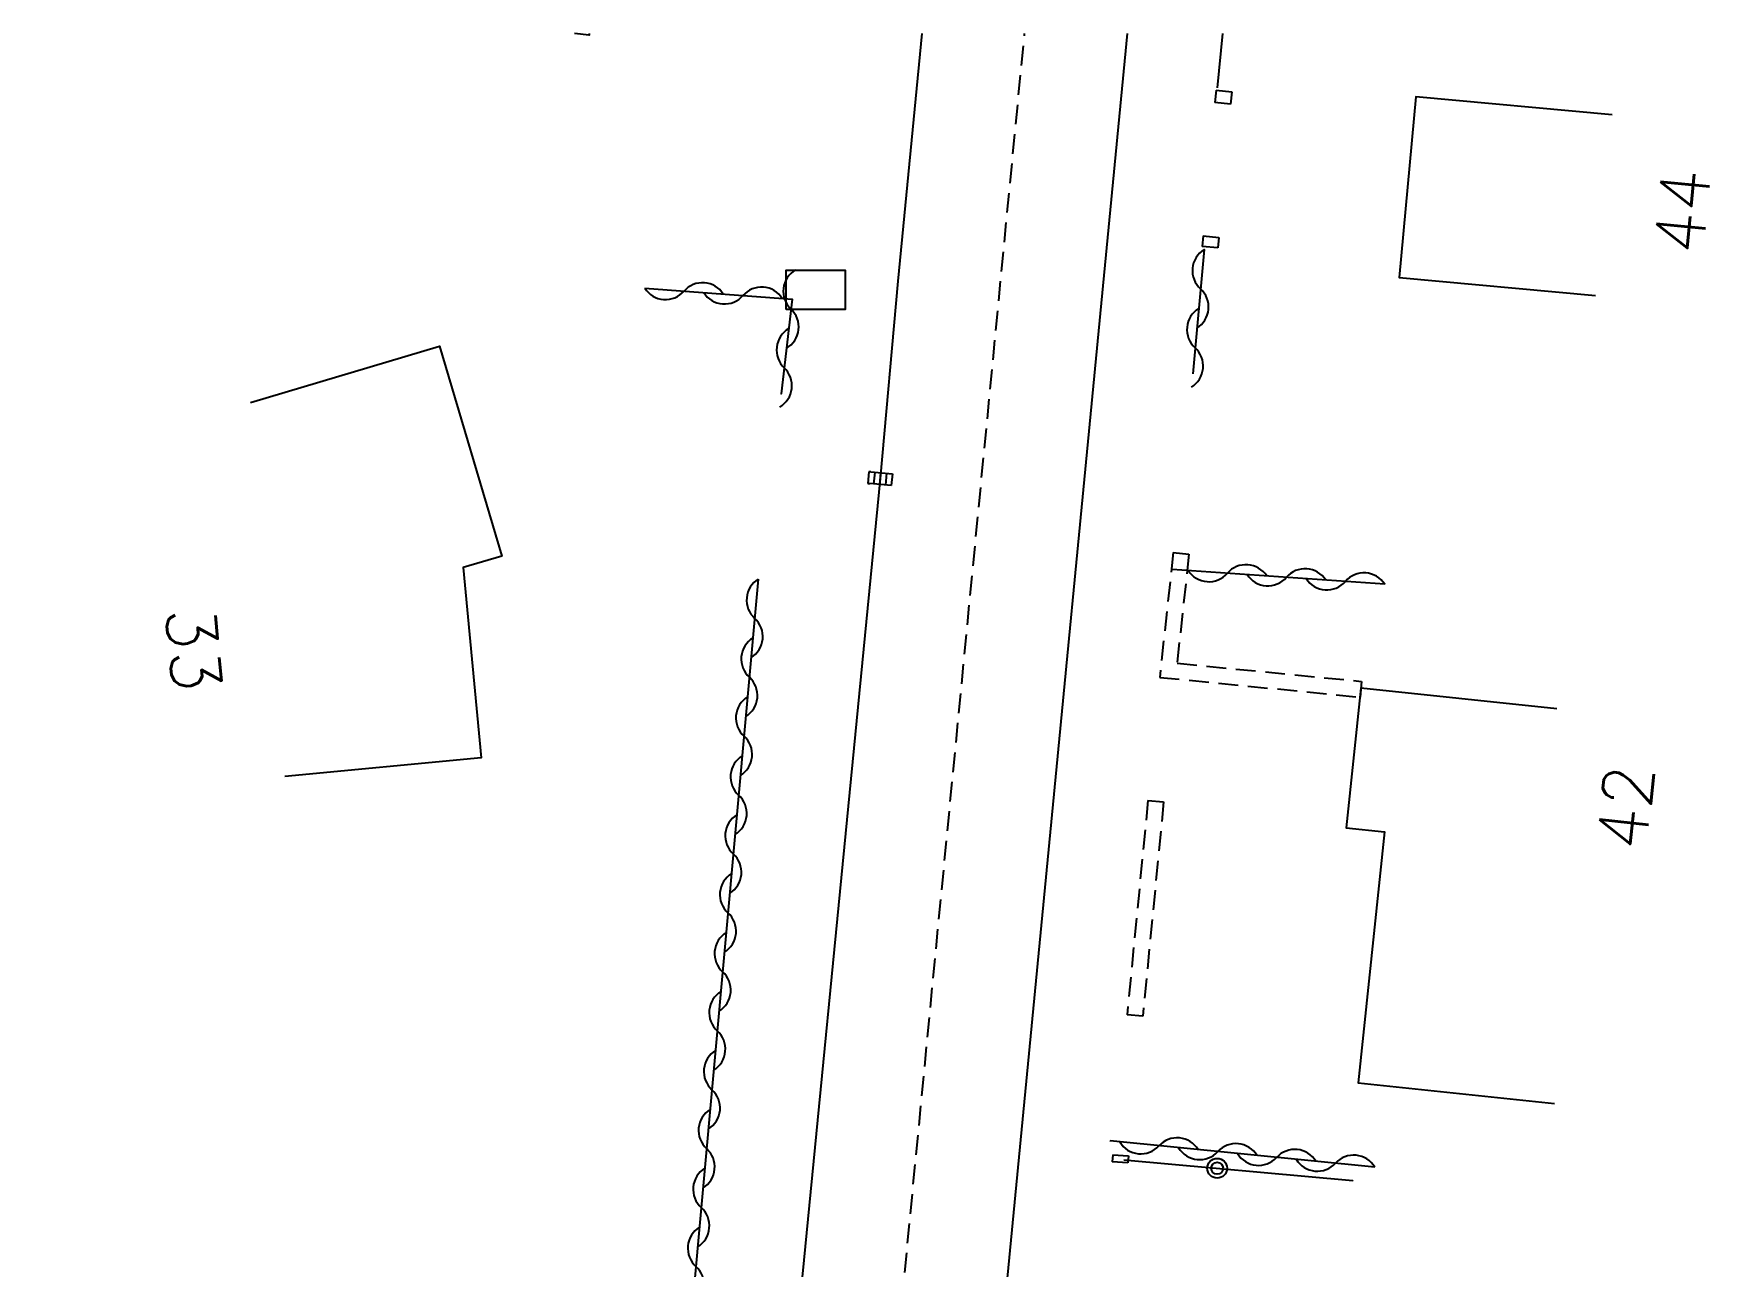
# Model space of a CAD drawing. Header units: millimetres. Extents: x 111000 to 112001, y 129999 to 131000.
# Drawn here: x 111781.62 to 111824.13, y 130968.74 to 131000 of the extents above; entities that cross this region are included whole.
import ezdxf
from ezdxf.enums import TextEntityAlignment as Align

# ---------------------------------------------------------------- set-up
doc = ezdxf.new("R2010")
doc.units = ezdxf.units.MM
doc.linetypes.add('DASHED', pattern=[0.75, 0.5, -0.25])
doc.layers.get('0').update_dxf_attribs({"linetype": 'CONTINUOUS'})
for name, color, linetype in [('W0001', 6, 'DASHED'), ('W0008', 7, 'CONTINUOUS'), ('W0100', 7, 'CONTINUOUS'), ('W0112', 1, 'DASHED'), ('W0310', 3, 'CONTINUOUS'), ('W0322', 7, 'CONTINUOUS'), ('W0400', 7, 'CONTINUOUS'), ('W0991', 7, 'CONTINUOUS'), ('W1471', 7, 'CONTINUOUS')]:
    doc.layers.add(name, color=color, linetype=linetype)
doc.styles.get("Standard").update_dxf_attribs({"font": 'romans.shx', "width": 0.85})

# ---------------------------------------------------------------- blocks, each defined once
blk = doc.blocks.new('T1471')
at = {"color": 0, "linetype": 'Continuous', "flags": 128}
blk.add_lwpolyline([(-0.75, -0.5), (-0.75, 0.5), (0.75, 0.5), (0.75, -0.5), (-0.75, -0.5)], dxfattribs=at)
blk = doc.blocks.new('T400')
for p, q in [((-0.15, 0.3), (0.15, 0.3)), ((-0.15, -0.25), (-0.15, 0.3)), ((-0.15, 0.15), (0.15, 0.15)), ((-0.15, 0), (0.15, 0)), ((0.15, 0.3), (0.15, -0.25)), ((-0.15, -0.15), (0.15, -0.15)), ((-0.15, -0.25), (-0.15, -0.3)), ((-0.15, -0.3), (0.15, -0.3)), ((0.15, -0.3), (0.15, -0.25))]:
    blk.add_line(p, q)
blk = doc.blocks.new('t322o')
at = {"color": 0, "linetype": 'Continuous'}
for radius in [0.25, 0.15]:
    blk.add_circle((0, 0), radius, dxfattribs=at)
blk = doc.blocks.new('t310o')
at = {"color": 0, "linetype": 'Continuous'}
for centre, start, end in [((-0.5, 0.375), 216.8699, 323.1304), ((0.5, -0.375), 36.8699, 143.1303)]:
    blk.add_arc(centre, 0.625, start, end, dxfattribs=at)

msp = doc.modelspace()

# ---------------------------------------------------------------- linework, layer by layer
at = {"layer": 'W0001'}
msp.add_lwpolyline([(111783.49, 130843.804), (111788.465, 130848.054), (111790.847, 130853.145), (111792.454, 130857.847), (111793.662, 130864.647), (111798.59, 130915.582), (111806.757, 131000)], dxfattribs=at)
at = {"layer": 'W0008'}
for points in [[(111804.151, 131000), (111803.543, 130993.722), (111803.091, 130988.714), (111797.735, 130933.851), (111795.338, 130908.874), (111795.152, 130907.321), (111790.979, 130864.076), (111790.572, 130861.805), (111789.735, 130859.542), (111788.241, 130857.075), (111786.529, 130855.174), (111784.532, 130853.606), (111782.336, 130852.41), (111780.567, 130851.743), (111778.546, 130851.3), (111775.791, 130851.178), (111773.213, 130851.546), (111771.034, 130852.218), (111769.602, 130852.844), (111747.192, 130864.644)], [(111809.362, 131000), (111802.934, 130933.374), (111800.364, 130907.054), (111800.218, 130905.756), (111794.977, 130850.907), (111794.883, 130849.806), (111794.874, 130847.011), (111795.807, 130843.053), (111797.66, 130839.525), (111800.483, 130836.56), (111803.12, 130834.788), (111805.279, 130833.76), (111795.917, 130849.812)]]:
    msp.add_lwpolyline(points, dxfattribs=at)
at = {"layer": 'W0100'}
msp.add_line((111795.709, 130999.962), (111795.341, 131000), dxfattribs=at)
for points in [[(111795.713, 131000), (111795.709, 130999.962), (111795.709, 130999.962), (111795.709, 130999.962), (111795.709, 130999.962), (111795.709, 130999.962), (111795.709, 130999.962), (111795.709, 130999.962), (111795.709, 130999.962), (111795.709, 130999.962), (111795.709, 130999.962), (111795.709, 130999.962), (111795.709, 130999.962), (111795.709, 130999.962), (111795.709, 130999.962), (111795.709, 130999.962), (111795.709, 130999.962), (111795.709, 130999.962), (111795.709, 130999.962), (111795.709, 130999.962), (111795.709, 130999.962), (111795.709, 130999.962), (111795.709, 130999.962), (111795.709, 130999.962), (111795.709, 130999.962), (111795.709, 130999.962), (111795.709, 130999.962), (111795.709, 130999.962), (111795.709, 130999.962), (111795.709, 130999.962), (111795.709, 130999.962), (111795.709, 130999.962), (111795.709, 130999.962), (111795.709, 130999.962), (111795.709, 130999.962), (111795.709, 130999.962), (111795.709, 130999.962), (111795.709, 130999.962), (111795.709, 130999.962), (111795.709, 130999.962), (111795.709, 130999.962), (111795.709, 130999.962), (111795.709, 130999.962), (111795.709, 130999.962), (111795.709, 130999.962), (111795.709, 130999.962), (111795.709, 130999.962), (111795.709, 130999.962), (111795.709, 130999.962), (111795.709, 130999.962), (111795.709, 130999.962), (111795.709, 130999.962), (111795.709, 130999.962), (111795.709, 130999.962), (111795.709, 130999.962), (111795.709, 130999.962), (111795.709, 130999.962), (111795.709, 130999.962), (111795.709, 130999.962), (111795.709, 130999.962), (111795.709, 130999.962), (111795.709, 130999.962), (111795.709, 130999.962), (111795.709, 130999.962), (111795.709, 130999.962), (111795.709, 130999.962), (111795.709, 130999.962), (111795.709, 130999.962), (111795.709, 130999.962), (111795.709, 130999.962), (111795.709, 130999.962), (111795.709, 130999.962), (111795.709, 130999.962), (111795.709, 130999.962), (111795.709, 130999.962), (111795.709, 130999.962), (111795.709, 130999.962), (111795.709, 130999.962), (111795.709, 130999.962), (111795.709, 130999.962), (111795.709, 130999.962), (111795.709, 130999.962), (111795.709, 130999.962), (111795.709, 130999.962), (111795.709, 130999.962), (111795.709, 130999.962), (111795.709, 130999.962), (111795.709, 130999.962), (111795.709, 130999.962), (111795.709, 130999.962), (111795.709, 130999.962), (111795.709, 130999.962), (111795.709, 130999.962), (111795.709, 130999.962), (111795.709, 130999.962), (111795.709, 130999.962), (111795.709, 130999.962), (111795.709, 130999.962), (111795.709, 130999.962), (111795.709, 130999.962), (111795.709, 130999.962)], [(111795.709, 130999.962), (111795.709, 130999.962), (111795.709, 130999.962), (111795.709, 130999.962), (111795.709, 130999.962), (111795.709, 130999.962), (111795.709, 130999.962), (111795.709, 130999.962), (111795.709, 130999.962), (111795.709, 130999.962), (111795.709, 130999.962), (111795.709, 130999.962), (111795.709, 130999.962), (111795.709, 130999.962), (111795.709, 130999.962), (111795.709, 130999.962), (111795.709, 130999.962), (111795.709, 130999.962), (111795.709, 130999.962), (111795.709, 130999.962)], [(111821.661, 130997.939), (111816.682, 130998.396), (111816.262, 130993.818), (111816.262, 130993.818), (111816.262, 130993.818), (111816.262, 130993.818), (111816.262, 130993.818), (111816.262, 130993.818), (111816.262, 130993.818), (111816.262, 130993.818), (111816.262, 130993.818), (111816.262, 130993.818), (111816.262, 130993.818), (111816.262, 130993.818), (111816.262, 130993.818), (111816.262, 130993.818), (111816.262, 130993.818), (111816.262, 130993.818), (111816.262, 130993.818), (111816.262, 130993.818), (111816.262, 130993.818), (111816.262, 130993.818), (111816.262, 130993.818), (111816.262, 130993.818), (111816.262, 130993.818), (111816.262, 130993.818), (111816.262, 130993.818), (111816.262, 130993.818), (111816.262, 130993.818), (111816.262, 130993.818), (111816.262, 130993.818), (111816.262, 130993.818), (111816.262, 130993.818), (111816.262, 130993.818), (111816.262, 130993.818), (111816.262, 130993.818), (111816.262, 130993.818), (111816.262, 130993.818), (111816.262, 130993.818), (111816.262, 130993.818), (111816.262, 130993.818), (111816.262, 130993.818), (111816.262, 130993.818), (111816.262, 130993.818), (111816.262, 130993.818), (111816.262, 130993.818), (111816.262, 130993.818), (111816.262, 130993.818), (111816.262, 130993.818), (111816.262, 130993.818), (111816.262, 130993.818), (111816.262, 130993.818), (111816.262, 130993.818), (111816.262, 130993.818), (111816.262, 130993.818), (111816.262, 130993.818), (111816.262, 130993.818), (111816.262, 130993.818), (111816.262, 130993.818), (111816.262, 130993.818), (111816.262, 130993.818), (111816.262, 130993.818), (111816.262, 130993.818), (111816.262, 130993.818), (111816.262, 130993.818), (111816.262, 130993.818), (111816.262, 130993.818), (111816.262, 130993.818), (111816.262, 130993.818), (111816.262, 130993.818), (111816.262, 130993.818), (111816.262, 130993.818), (111816.262, 130993.818), (111816.262, 130993.818), (111816.262, 130993.818), (111816.262, 130993.818), (111816.262, 130993.818), (111816.262, 130993.818), (111816.262, 130993.818), (111816.262, 130993.818), (111816.262, 130993.818), (111816.262, 130993.818), (111816.262, 130993.818), (111816.262, 130993.818), (111816.262, 130993.818), (111816.262, 130993.818), (111816.262, 130993.818), (111816.262, 130993.818), (111816.262, 130993.818), (111816.262, 130993.818), (111816.262, 130993.818), (111816.262, 130993.818), (111816.262, 130993.818), (111816.262, 130993.818), (111816.262, 130993.818), (111816.262, 130993.818), (111816.262, 130993.818), (111816.262, 130993.818), (111816.262, 130993.818), (111816.262, 130993.818), (111816.262, 130993.818), (111816.262, 130993.818), (111816.262, 130993.818), (111816.262, 130993.818), (111816.262, 130993.818), (111816.262, 130993.818), (111816.262, 130993.818), (111816.262, 130993.818), (111816.262, 130993.818), (111816.262, 130993.818), (111816.262, 130993.818), (111816.262, 130993.818), (111816.262, 130993.818), (111816.262, 130993.818), (111816.262, 130993.818), (111816.262, 130993.818), (111816.262, 130993.818), (111816.262, 130993.818), (111816.262, 130993.818), (111816.262, 130993.818), (111816.262, 130993.818), (111821.241, 130993.361)], [(111787.125, 130990.649), (111791.918, 130992.071), (111793.496, 130986.752), (111792.518, 130986.462), (111792.973, 130981.635), (111787.995, 130981.166)], [(111820.256, 130982.881), (111815.283, 130983.401), (111814.913, 130979.861), (111815.888, 130979.759), (111815.222, 130973.393), (111820.195, 130972.873)], [(111815.222, 130973.393), (111815.222, 130973.393), (111815.222, 130973.393), (111815.222, 130973.393), (111815.222, 130973.393), (111815.222, 130973.393), (111815.222, 130973.393), (111815.222, 130973.393), (111815.222, 130973.393), (111815.222, 130973.393), (111815.222, 130973.393), (111815.222, 130973.393), (111815.222, 130973.393), (111815.222, 130973.393), (111815.222, 130973.393), (111815.222, 130973.393), (111815.222, 130973.393), (111815.222, 130973.393), (111815.222, 130973.393), (111815.222, 130973.393), (111815.222, 130973.393), (111815.222, 130973.393), (111815.222, 130973.393), (111815.222, 130973.393), (111815.222, 130973.393), (111815.222, 130973.393), (111815.222, 130973.393), (111815.222, 130973.393), (111815.222, 130973.393), (111815.222, 130973.393), (111815.222, 130973.393), (111815.222, 130973.393), (111815.222, 130973.393), (111815.222, 130973.393), (111815.222, 130973.393), (111815.222, 130973.393), (111815.222, 130973.393), (111815.222, 130973.393), (111815.222, 130973.393), (111815.222, 130973.393), (111815.222, 130973.393), (111815.222, 130973.393), (111815.222, 130973.393), (111815.222, 130973.393), (111815.222, 130973.393), (111815.222, 130973.393), (111815.222, 130973.393), (111815.222, 130973.393), (111815.222, 130973.393), (111815.222, 130973.393), (111815.222, 130973.393), (111815.222, 130973.393), (111815.222, 130973.393), (111815.222, 130973.393), (111815.222, 130973.393), (111815.222, 130973.393), (111815.222, 130973.393), (111815.222, 130973.393), (111815.222, 130973.393), (111815.222, 130973.393), (111815.222, 130973.393)]]:
    msp.add_lwpolyline(points, dxfattribs=at)
at = {"layer": 'W0112'}
for points in [[(111811.618, 130998.563), (111811.585, 130998.251), (111811.585, 130998.251), (111811.585, 130998.251), (111811.585, 130998.251), (111811.585, 130998.251), (111811.585, 130998.251), (111811.585, 130998.251), (111811.585, 130998.251), (111811.585, 130998.251), (111811.585, 130998.251), (111811.585, 130998.251), (111811.585, 130998.251), (111811.585, 130998.251), (111811.585, 130998.251), (111811.585, 130998.251), (111811.585, 130998.251), (111811.585, 130998.251), (111811.585, 130998.251), (111811.585, 130998.251), (111811.585, 130998.251), (111811.585, 130998.251), (111811.585, 130998.251), (111811.585, 130998.251), (111811.585, 130998.251), (111811.585, 130998.251), (111811.585, 130998.251), (111811.585, 130998.251), (111811.585, 130998.251), (111811.585, 130998.251), (111811.585, 130998.251), (111811.585, 130998.251), (111811.585, 130998.251), (111811.585, 130998.251), (111811.585, 130998.251), (111811.585, 130998.251), (111811.585, 130998.251), (111811.585, 130998.251), (111811.585, 130998.251), (111811.585, 130998.251), (111811.585, 130998.251), (111811.585, 130998.251), (111811.585, 130998.251), (111811.585, 130998.251), (111811.585, 130998.251), (111811.585, 130998.251), (111811.585, 130998.251), (111811.585, 130998.251), (111811.585, 130998.251), (111811.585, 130998.251), (111811.585, 130998.251), (111811.585, 130998.251), (111811.585, 130998.251), (111811.585, 130998.251), (111811.585, 130998.251), (111811.585, 130998.251), (111811.585, 130998.251), (111811.585, 130998.251), (111811.585, 130998.251), (111811.585, 130998.251), (111811.585, 130998.251), (111811.585, 130998.251), (111811.585, 130998.251), (111811.585, 130998.251), (111811.585, 130998.251), (111811.585, 130998.251), (111811.585, 130998.251), (111811.585, 130998.251), (111811.585, 130998.251), (111811.585, 130998.251), (111811.585, 130998.251), (111811.585, 130998.251), (111811.585, 130998.251), (111811.585, 130998.251), (111811.585, 130998.251), (111811.585, 130998.251), (111811.585, 130998.251), (111811.585, 130998.251), (111811.585, 130998.251), (111811.585, 130998.251), (111811.585, 130998.251), (111811.585, 130998.251), (111811.585, 130998.251), (111811.585, 130998.251), (111811.585, 130998.251), (111811.585, 130998.251), (111811.585, 130998.251), (111811.585, 130998.251), (111811.585, 130998.251), (111811.585, 130998.251), (111811.585, 130998.251), (111811.585, 130998.251), (111811.585, 130998.251), (111811.585, 130998.251), (111811.585, 130998.251), (111811.585, 130998.251), (111811.585, 130998.251), (111811.585, 130998.251), (111811.585, 130998.251), (111811.585, 130998.251), (111811.585, 130998.251), (111811.585, 130998.251), (111811.585, 130998.251), (111811.585, 130998.251), (111811.585, 130998.251), (111811.585, 130998.251), (111811.585, 130998.251), (111811.585, 130998.251), (111811.585, 130998.251), (111811.585, 130998.251), (111811.585, 130998.251), (111811.585, 130998.251), (111811.585, 130998.251), (111811.585, 130998.251), (111811.585, 130998.251), (111811.585, 130998.251), (111811.585, 130998.251), (111811.585, 130998.251), (111811.585, 130998.251), (111811.585, 130998.251)], [(111811.618, 130998.563), (111812.016, 130998.521), (111811.983, 130998.209), (111811.585, 130998.251), (111811.585, 130998.251), (111811.585, 130998.251), (111811.585, 130998.251), (111811.585, 130998.251), (111811.585, 130998.251), (111811.585, 130998.251), (111811.585, 130998.251), (111811.585, 130998.251), (111811.585, 130998.251), (111811.585, 130998.251), (111811.585, 130998.251), (111811.585, 130998.251), (111811.585, 130998.251), (111811.585, 130998.251), (111811.585, 130998.251), (111811.585, 130998.251), (111811.585, 130998.251), (111811.585, 130998.251), (111811.585, 130998.251), (111811.585, 130998.251), (111811.585, 130998.251), (111811.585, 130998.251), (111811.585, 130998.251), (111811.585, 130998.251), (111811.585, 130998.251), (111811.585, 130998.251), (111811.585, 130998.251), (111811.585, 130998.251), (111811.585, 130998.251), (111811.585, 130998.251), (111811.585, 130998.251), (111811.585, 130998.251), (111811.585, 130998.251), (111811.585, 130998.251), (111811.585, 130998.251), (111811.585, 130998.251), (111811.585, 130998.251), (111811.585, 130998.251), (111811.585, 130998.251), (111811.585, 130998.251), (111811.585, 130998.251), (111811.585, 130998.251), (111811.585, 130998.251), (111811.585, 130998.251), (111811.585, 130998.251), (111811.585, 130998.251), (111811.585, 130998.251), (111811.585, 130998.251), (111811.585, 130998.251), (111811.585, 130998.251), (111811.585, 130998.251), (111811.585, 130998.251), (111811.585, 130998.251), (111811.585, 130998.251), (111811.585, 130998.251), (111811.585, 130998.251), (111811.585, 130998.251), (111811.585, 130998.251), (111811.585, 130998.251), (111811.585, 130998.251), (111811.585, 130998.251), (111811.585, 130998.251), (111811.585, 130998.251), (111811.585, 130998.251), (111811.585, 130998.251), (111811.585, 130998.251), (111811.585, 130998.251), (111811.585, 130998.251), (111811.585, 130998.251), (111811.585, 130998.251), (111811.585, 130998.251), (111811.585, 130998.251), (111811.585, 130998.251), (111811.585, 130998.251), (111811.585, 130998.251), (111811.585, 130998.251), (111811.585, 130998.251), (111811.585, 130998.251), (111811.585, 130998.251), (111811.585, 130998.251), (111811.585, 130998.251), (111811.585, 130998.251), (111811.585, 130998.251), (111811.585, 130998.251), (111811.585, 130998.251), (111811.585, 130998.251), (111811.585, 130998.251), (111811.585, 130998.251), (111811.585, 130998.251), (111811.585, 130998.251), (111811.585, 130998.251), (111811.585, 130998.251), (111811.585, 130998.251), (111811.585, 130998.251), (111811.585, 130998.251), (111811.585, 130998.251), (111811.585, 130998.251), (111811.585, 130998.251), (111811.585, 130998.251), (111811.585, 130998.251), (111811.585, 130998.251), (111811.585, 130998.251), (111811.585, 130998.251), (111811.585, 130998.251), (111811.585, 130998.251), (111811.585, 130998.251), (111811.585, 130998.251), (111811.585, 130998.251), (111811.585, 130998.251), (111811.585, 130998.251), (111811.585, 130998.251), (111811.585, 130998.251), (111811.585, 130998.251), (111811.585, 130998.251), (111811.585, 130998.251), (111811.585, 130998.251)], [(111811.285, 130994.867), (111811.26, 130994.603), (111811.26, 130994.603), (111811.26, 130994.603), (111811.26, 130994.603), (111811.26, 130994.603), (111811.26, 130994.603), (111811.26, 130994.603), (111811.26, 130994.603), (111811.26, 130994.603), (111811.26, 130994.603), (111811.26, 130994.603), (111811.26, 130994.603), (111811.26, 130994.603), (111811.26, 130994.603), (111811.26, 130994.603), (111811.26, 130994.603), (111811.26, 130994.603), (111811.26, 130994.603), (111811.26, 130994.603), (111811.26, 130994.603), (111811.26, 130994.603), (111811.26, 130994.603), (111811.26, 130994.603), (111811.26, 130994.603), (111811.26, 130994.603), (111811.26, 130994.603), (111811.26, 130994.603), (111811.26, 130994.603), (111811.26, 130994.603), (111811.26, 130994.603), (111811.26, 130994.603), (111811.26, 130994.603), (111811.26, 130994.603), (111811.26, 130994.603), (111811.26, 130994.603), (111811.26, 130994.603), (111811.26, 130994.603), (111811.26, 130994.603), (111811.26, 130994.603), (111811.26, 130994.603), (111811.26, 130994.603), (111811.26, 130994.603), (111811.26, 130994.603), (111811.26, 130994.603), (111811.26, 130994.603), (111811.26, 130994.603), (111811.26, 130994.603), (111811.26, 130994.603), (111811.26, 130994.603), (111811.26, 130994.603), (111811.26, 130994.603), (111811.26, 130994.603), (111811.26, 130994.603), (111811.26, 130994.603), (111811.26, 130994.603), (111811.26, 130994.603), (111811.26, 130994.603), (111811.26, 130994.603), (111811.26, 130994.603), (111811.26, 130994.603), (111811.26, 130994.603), (111811.26, 130994.603), (111811.26, 130994.603), (111811.26, 130994.603), (111811.26, 130994.603), (111811.26, 130994.603), (111811.26, 130994.603), (111811.26, 130994.603), (111811.26, 130994.603), (111811.26, 130994.603), (111811.26, 130994.603), (111811.26, 130994.603), (111811.26, 130994.603), (111811.26, 130994.603), (111811.26, 130994.603), (111811.26, 130994.603), (111811.26, 130994.603), (111811.26, 130994.603), (111811.26, 130994.603), (111811.26, 130994.603), (111811.26, 130994.603), (111811.26, 130994.603), (111811.26, 130994.603), (111811.26, 130994.603), (111811.26, 130994.603), (111811.26, 130994.603), (111811.26, 130994.603), (111811.26, 130994.603), (111811.26, 130994.603), (111811.26, 130994.603), (111811.26, 130994.603), (111811.26, 130994.603), (111811.26, 130994.603), (111811.26, 130994.603), (111811.26, 130994.603), (111811.26, 130994.603), (111811.26, 130994.603), (111811.26, 130994.603), (111811.26, 130994.603), (111811.26, 130994.603), (111811.26, 130994.603), (111811.26, 130994.603), (111811.26, 130994.603), (111811.26, 130994.603), (111811.26, 130994.603), (111811.26, 130994.603), (111811.26, 130994.603), (111811.26, 130994.603), (111811.26, 130994.603), (111811.26, 130994.603), (111811.26, 130994.603), (111811.26, 130994.603), (111811.26, 130994.603), (111811.26, 130994.603), (111811.26, 130994.603), (111811.26, 130994.603), (111811.26, 130994.603), (111811.26, 130994.603), (111811.26, 130994.603)], [(111811.285, 130994.867), (111811.684, 130994.83), (111811.659, 130994.566), (111811.26, 130994.603), (111811.26, 130994.603), (111811.26, 130994.603), (111811.26, 130994.603), (111811.26, 130994.603), (111811.26, 130994.603), (111811.26, 130994.603), (111811.26, 130994.603), (111811.26, 130994.603), (111811.26, 130994.603), (111811.26, 130994.603), (111811.26, 130994.603), (111811.26, 130994.603), (111811.26, 130994.603), (111811.26, 130994.603), (111811.26, 130994.603), (111811.26, 130994.603), (111811.26, 130994.603), (111811.26, 130994.603), (111811.26, 130994.603), (111811.26, 130994.603), (111811.26, 130994.603), (111811.26, 130994.603), (111811.26, 130994.603), (111811.26, 130994.603), (111811.26, 130994.603), (111811.26, 130994.603), (111811.26, 130994.603), (111811.26, 130994.603), (111811.26, 130994.603), (111811.26, 130994.603), (111811.26, 130994.603), (111811.26, 130994.603), (111811.26, 130994.603), (111811.26, 130994.603), (111811.26, 130994.603), (111811.26, 130994.603), (111811.26, 130994.603), (111811.26, 130994.603), (111811.26, 130994.603), (111811.26, 130994.603), (111811.26, 130994.603), (111811.26, 130994.603), (111811.26, 130994.603), (111811.26, 130994.603), (111811.26, 130994.603), (111811.26, 130994.603), (111811.26, 130994.603), (111811.26, 130994.603), (111811.26, 130994.603), (111811.26, 130994.603), (111811.26, 130994.603), (111811.26, 130994.603), (111811.26, 130994.603), (111811.26, 130994.603), (111811.26, 130994.603), (111811.26, 130994.603), (111811.26, 130994.603), (111811.26, 130994.603), (111811.26, 130994.603), (111811.26, 130994.603), (111811.26, 130994.603), (111811.26, 130994.603), (111811.26, 130994.603), (111811.26, 130994.603), (111811.26, 130994.603), (111811.26, 130994.603), (111811.26, 130994.603), (111811.26, 130994.603), (111811.26, 130994.603), (111811.26, 130994.603), (111811.26, 130994.603), (111811.26, 130994.603), (111811.26, 130994.603), (111811.26, 130994.603), (111811.26, 130994.603), (111811.26, 130994.603), (111811.26, 130994.603), (111811.26, 130994.603), (111811.26, 130994.603), (111811.26, 130994.603), (111811.26, 130994.603), (111811.26, 130994.603), (111811.26, 130994.603), (111811.26, 130994.603), (111811.26, 130994.603), (111811.26, 130994.603), (111811.26, 130994.603), (111811.26, 130994.603), (111811.26, 130994.603), (111811.26, 130994.603), (111811.26, 130994.603), (111811.26, 130994.603), (111811.26, 130994.603), (111811.26, 130994.603), (111811.26, 130994.603), (111811.26, 130994.603), (111811.26, 130994.603), (111811.26, 130994.603), (111811.26, 130994.603), (111811.26, 130994.603), (111811.26, 130994.603), (111811.26, 130994.603), (111811.26, 130994.603), (111811.26, 130994.603), (111811.26, 130994.603), (111811.26, 130994.603), (111811.26, 130994.603), (111811.26, 130994.603), (111811.26, 130994.603), (111811.26, 130994.603), (111811.26, 130994.603), (111811.26, 130994.603), (111811.26, 130994.603), (111811.26, 130994.603), (111811.26, 130994.603), (111811.26, 130994.603)], [(111810.527, 130986.84), (111810.184, 130983.676), (111815.267, 130983.175), (111815.267, 130983.175), (111815.267, 130983.175), (111815.267, 130983.175), (111815.267, 130983.175), (111815.267, 130983.175), (111815.267, 130983.175), (111815.267, 130983.175), (111815.267, 130983.175), (111815.267, 130983.175), (111815.267, 130983.175), (111815.267, 130983.175), (111815.267, 130983.175), (111815.267, 130983.175), (111815.267, 130983.175), (111815.267, 130983.175), (111815.267, 130983.175), (111815.267, 130983.175), (111815.267, 130983.175), (111815.267, 130983.175), (111815.267, 130983.175), (111815.267, 130983.175), (111815.267, 130983.175), (111815.267, 130983.175), (111815.267, 130983.175), (111815.267, 130983.175), (111815.267, 130983.175), (111815.267, 130983.175), (111815.267, 130983.175), (111815.267, 130983.175), (111815.267, 130983.175), (111815.267, 130983.175), (111815.267, 130983.175), (111815.267, 130983.175), (111815.267, 130983.175), (111815.267, 130983.175), (111815.267, 130983.175), (111815.267, 130983.175), (111815.267, 130983.175), (111815.267, 130983.175), (111815.267, 130983.175), (111815.267, 130983.175), (111815.267, 130983.175), (111815.267, 130983.175), (111815.267, 130983.175), (111815.267, 130983.175), (111815.267, 130983.175), (111815.267, 130983.175), (111815.267, 130983.175), (111815.267, 130983.175), (111815.267, 130983.175), (111815.267, 130983.175), (111815.267, 130983.175), (111815.267, 130983.175), (111815.267, 130983.175), (111815.267, 130983.175), (111815.267, 130983.175), (111815.267, 130983.175), (111815.267, 130983.175), (111815.267, 130983.175), (111815.267, 130983.175), (111815.267, 130983.175), (111815.267, 130983.175), (111815.267, 130983.175), (111815.267, 130983.175), (111815.267, 130983.175), (111815.267, 130983.175), (111815.267, 130983.175), (111815.267, 130983.175), (111815.267, 130983.175), (111815.267, 130983.175), (111815.267, 130983.175), (111815.267, 130983.175), (111815.267, 130983.175), (111815.267, 130983.175), (111815.267, 130983.175), (111815.267, 130983.175), (111815.267, 130983.175), (111815.267, 130983.175), (111815.267, 130983.175), (111815.267, 130983.175), (111815.267, 130983.175), (111815.267, 130983.175), (111815.267, 130983.175), (111815.267, 130983.175), (111815.267, 130983.175), (111815.267, 130983.175), (111815.267, 130983.175), (111815.267, 130983.175), (111815.267, 130983.175), (111815.267, 130983.175), (111815.267, 130983.175), (111815.267, 130983.175), (111815.267, 130983.175), (111815.267, 130983.175), (111815.267, 130983.175), (111815.267, 130983.175), (111815.267, 130983.175), (111815.267, 130983.175), (111815.267, 130983.175), (111815.267, 130983.175), (111815.267, 130983.175), (111815.267, 130983.175), (111815.267, 130983.175), (111815.267, 130983.175), (111815.267, 130983.175), (111815.267, 130983.175), (111815.267, 130983.175), (111815.267, 130983.175), (111815.267, 130983.175), (111815.267, 130983.175), (111815.267, 130983.175), (111815.267, 130983.175), (111815.267, 130983.175), (111815.267, 130983.175), (111815.267, 130983.175), (111815.267, 130983.175), (111815.267, 130983.175)], [(111810.527, 130986.84), (111810.925, 130986.797), (111810.625, 130984.035), (111815.306, 130983.574), (111815.267, 130983.175), (111815.267, 130983.175), (111815.267, 130983.175), (111815.267, 130983.175), (111815.267, 130983.175), (111815.267, 130983.175), (111815.267, 130983.175), (111815.267, 130983.175), (111815.267, 130983.175), (111815.267, 130983.175), (111815.267, 130983.175), (111815.267, 130983.175), (111815.267, 130983.175), (111815.267, 130983.175), (111815.267, 130983.175), (111815.267, 130983.175), (111815.267, 130983.175), (111815.267, 130983.175), (111815.267, 130983.175), (111815.267, 130983.175), (111815.267, 130983.175), (111815.267, 130983.175), (111815.267, 130983.175), (111815.267, 130983.175), (111815.267, 130983.175), (111815.267, 130983.175), (111815.267, 130983.175), (111815.267, 130983.175), (111815.267, 130983.175), (111815.267, 130983.175), (111815.267, 130983.175), (111815.267, 130983.175), (111815.267, 130983.175), (111815.267, 130983.175), (111815.267, 130983.175), (111815.267, 130983.175), (111815.267, 130983.175), (111815.267, 130983.175), (111815.267, 130983.175), (111815.267, 130983.175), (111815.267, 130983.175), (111815.267, 130983.175), (111815.267, 130983.175), (111815.267, 130983.175), (111815.267, 130983.175), (111815.267, 130983.175), (111815.267, 130983.175), (111815.267, 130983.175), (111815.267, 130983.175), (111815.267, 130983.175), (111815.267, 130983.175), (111815.267, 130983.175), (111815.267, 130983.175), (111815.267, 130983.175), (111815.267, 130983.175), (111815.267, 130983.175), (111815.267, 130983.175), (111815.267, 130983.175), (111815.267, 130983.175), (111815.267, 130983.175), (111815.267, 130983.175), (111815.267, 130983.175), (111815.267, 130983.175), (111815.267, 130983.175), (111815.267, 130983.175), (111815.267, 130983.175), (111815.267, 130983.175), (111815.267, 130983.175), (111815.267, 130983.175), (111815.267, 130983.175), (111815.267, 130983.175), (111815.267, 130983.175), (111815.267, 130983.175), (111815.267, 130983.175), (111815.267, 130983.175), (111815.267, 130983.175), (111815.267, 130983.175), (111815.267, 130983.175), (111815.267, 130983.175), (111815.267, 130983.175), (111815.267, 130983.175), (111815.267, 130983.175), (111815.267, 130983.175), (111815.267, 130983.175), (111815.267, 130983.175), (111815.267, 130983.175), (111815.267, 130983.175), (111815.267, 130983.175), (111815.267, 130983.175), (111815.267, 130983.175), (111815.267, 130983.175), (111815.267, 130983.175), (111815.267, 130983.175), (111815.267, 130983.175), (111815.267, 130983.175), (111815.267, 130983.175), (111815.267, 130983.175), (111815.267, 130983.175), (111815.267, 130983.175), (111815.267, 130983.175), (111815.267, 130983.175), (111815.267, 130983.175), (111815.267, 130983.175), (111815.267, 130983.175), (111815.267, 130983.175), (111815.267, 130983.175), (111815.267, 130983.175), (111815.267, 130983.175), (111815.267, 130983.175), (111815.267, 130983.175), (111815.267, 130983.175), (111815.267, 130983.175), (111815.267, 130983.175), (111815.267, 130983.175), (111815.267, 130983.175), (111815.267, 130983.175)], [(111809.886, 130980.557), (111809.357, 130975.123), (111809.357, 130975.123), (111809.357, 130975.123), (111809.357, 130975.123), (111809.357, 130975.123), (111809.357, 130975.123), (111809.357, 130975.123), (111809.357, 130975.123), (111809.357, 130975.123), (111809.357, 130975.123), (111809.357, 130975.123), (111809.357, 130975.123), (111809.357, 130975.123), (111809.357, 130975.123), (111809.357, 130975.123), (111809.357, 130975.123), (111809.357, 130975.123), (111809.357, 130975.123), (111809.357, 130975.123), (111809.357, 130975.123), (111809.357, 130975.123), (111809.357, 130975.123), (111809.357, 130975.123), (111809.357, 130975.123), (111809.357, 130975.123), (111809.357, 130975.123), (111809.357, 130975.123), (111809.357, 130975.123), (111809.357, 130975.123), (111809.357, 130975.123), (111809.357, 130975.123), (111809.357, 130975.123), (111809.357, 130975.123), (111809.357, 130975.123), (111809.357, 130975.123), (111809.357, 130975.123), (111809.357, 130975.123), (111809.357, 130975.123), (111809.357, 130975.123), (111809.357, 130975.123), (111809.357, 130975.123), (111809.357, 130975.123), (111809.357, 130975.123), (111809.357, 130975.123), (111809.357, 130975.123), (111809.357, 130975.123), (111809.357, 130975.123), (111809.357, 130975.123), (111809.357, 130975.123), (111809.357, 130975.123), (111809.357, 130975.123), (111809.357, 130975.123), (111809.357, 130975.123), (111809.357, 130975.123), (111809.357, 130975.123), (111809.357, 130975.123), (111809.357, 130975.123), (111809.357, 130975.123), (111809.357, 130975.123), (111809.357, 130975.123), (111809.357, 130975.123), (111809.357, 130975.123), (111809.357, 130975.123), (111809.357, 130975.123), (111809.357, 130975.123), (111809.357, 130975.123), (111809.357, 130975.123), (111809.357, 130975.123), (111809.357, 130975.123), (111809.357, 130975.123), (111809.357, 130975.123), (111809.357, 130975.123), (111809.357, 130975.123), (111809.357, 130975.123), (111809.357, 130975.123), (111809.357, 130975.123), (111809.357, 130975.123), (111809.357, 130975.123), (111809.357, 130975.123), (111809.357, 130975.123), (111809.357, 130975.123), (111809.357, 130975.123), (111809.357, 130975.123), (111809.357, 130975.123), (111809.357, 130975.123), (111809.357, 130975.123), (111809.357, 130975.123), (111809.357, 130975.123), (111809.357, 130975.123), (111809.357, 130975.123), (111809.357, 130975.123), (111809.357, 130975.123), (111809.357, 130975.123), (111809.357, 130975.123), (111809.357, 130975.123), (111809.357, 130975.123), (111809.357, 130975.123), (111809.357, 130975.123), (111809.357, 130975.123), (111809.357, 130975.123), (111809.357, 130975.123), (111809.357, 130975.123), (111809.357, 130975.123), (111809.357, 130975.123), (111809.357, 130975.123), (111809.357, 130975.123), (111809.357, 130975.123), (111809.357, 130975.123), (111809.357, 130975.123), (111809.357, 130975.123), (111809.357, 130975.123), (111809.357, 130975.123), (111809.357, 130975.123), (111809.357, 130975.123), (111809.357, 130975.123), (111809.357, 130975.123), (111809.357, 130975.123), (111809.357, 130975.123), (111809.357, 130975.123)], [(111809.886, 130980.557), (111810.284, 130980.519), (111809.755, 130975.084), (111809.357, 130975.123), (111809.357, 130975.123), (111809.357, 130975.123), (111809.357, 130975.123), (111809.357, 130975.123), (111809.357, 130975.123), (111809.357, 130975.123), (111809.357, 130975.123), (111809.357, 130975.123), (111809.357, 130975.123), (111809.357, 130975.123), (111809.357, 130975.123), (111809.357, 130975.123), (111809.357, 130975.123), (111809.357, 130975.123), (111809.357, 130975.123), (111809.357, 130975.123), (111809.357, 130975.123), (111809.357, 130975.123), (111809.357, 130975.123), (111809.357, 130975.123), (111809.357, 130975.123), (111809.357, 130975.123), (111809.357, 130975.123), (111809.357, 130975.123), (111809.357, 130975.123), (111809.357, 130975.123), (111809.357, 130975.123), (111809.357, 130975.123), (111809.357, 130975.123), (111809.357, 130975.123), (111809.357, 130975.123), (111809.357, 130975.123), (111809.357, 130975.123), (111809.357, 130975.123), (111809.357, 130975.123), (111809.357, 130975.123), (111809.357, 130975.123), (111809.357, 130975.123), (111809.357, 130975.123), (111809.357, 130975.123), (111809.357, 130975.123), (111809.357, 130975.123), (111809.357, 130975.123), (111809.357, 130975.123), (111809.357, 130975.123), (111809.357, 130975.123), (111809.357, 130975.123), (111809.357, 130975.123), (111809.357, 130975.123), (111809.357, 130975.123), (111809.357, 130975.123), (111809.357, 130975.123), (111809.357, 130975.123), (111809.357, 130975.123), (111809.357, 130975.123), (111809.357, 130975.123), (111809.357, 130975.123), (111809.357, 130975.123), (111809.357, 130975.123), (111809.357, 130975.123), (111809.357, 130975.123), (111809.357, 130975.123), (111809.357, 130975.123), (111809.357, 130975.123), (111809.357, 130975.123), (111809.357, 130975.123), (111809.357, 130975.123), (111809.357, 130975.123), (111809.357, 130975.123), (111809.357, 130975.123), (111809.357, 130975.123), (111809.357, 130975.123), (111809.357, 130975.123), (111809.357, 130975.123), (111809.357, 130975.123), (111809.357, 130975.123), (111809.357, 130975.123), (111809.357, 130975.123), (111809.357, 130975.123), (111809.357, 130975.123), (111809.357, 130975.123), (111809.357, 130975.123), (111809.357, 130975.123), (111809.357, 130975.123), (111809.357, 130975.123), (111809.357, 130975.123), (111809.357, 130975.123), (111809.357, 130975.123), (111809.357, 130975.123), (111809.357, 130975.123), (111809.357, 130975.123), (111809.357, 130975.123), (111809.357, 130975.123), (111809.357, 130975.123), (111809.357, 130975.123), (111809.357, 130975.123), (111809.357, 130975.123), (111809.357, 130975.123), (111809.357, 130975.123), (111809.357, 130975.123), (111809.357, 130975.123), (111809.357, 130975.123), (111809.357, 130975.123), (111809.357, 130975.123), (111809.357, 130975.123), (111809.357, 130975.123), (111809.357, 130975.123), (111809.357, 130975.123), (111809.357, 130975.123), (111809.357, 130975.123), (111809.357, 130975.123), (111809.357, 130975.123), (111809.357, 130975.123), (111809.357, 130975.123), (111809.357, 130975.123), (111809.357, 130975.123)], [(111808.994, 130971.572), (111808.981, 130971.395), (111808.981, 130971.395), (111808.981, 130971.395), (111808.981, 130971.395), (111808.981, 130971.395), (111808.981, 130971.395), (111808.981, 130971.395), (111808.981, 130971.395), (111808.981, 130971.395), (111808.981, 130971.395), (111808.981, 130971.395), (111808.981, 130971.395), (111808.981, 130971.395), (111808.981, 130971.395), (111808.981, 130971.395), (111808.981, 130971.395), (111808.981, 130971.395), (111808.981, 130971.395), (111808.981, 130971.395), (111808.981, 130971.395), (111808.981, 130971.395), (111808.981, 130971.395), (111808.981, 130971.395), (111808.981, 130971.395), (111808.981, 130971.395), (111808.981, 130971.395), (111808.981, 130971.395), (111808.981, 130971.395), (111808.981, 130971.395), (111808.981, 130971.395), (111808.981, 130971.395), (111808.981, 130971.395), (111808.981, 130971.395), (111808.981, 130971.395), (111808.981, 130971.395), (111808.981, 130971.395), (111808.981, 130971.395), (111808.981, 130971.395), (111808.981, 130971.395), (111808.981, 130971.395), (111808.981, 130971.395), (111808.981, 130971.395), (111808.981, 130971.395), (111808.981, 130971.395), (111808.981, 130971.395), (111808.981, 130971.395), (111808.981, 130971.395), (111808.981, 130971.395), (111808.981, 130971.395), (111808.981, 130971.395), (111808.981, 130971.395), (111808.981, 130971.395), (111808.981, 130971.395), (111808.981, 130971.395), (111808.981, 130971.395), (111808.981, 130971.395), (111808.981, 130971.395), (111808.981, 130971.395), (111808.981, 130971.395), (111808.981, 130971.395), (111808.981, 130971.395), (111808.981, 130971.395), (111808.981, 130971.395), (111808.981, 130971.395), (111808.981, 130971.395), (111808.981, 130971.395), (111808.981, 130971.395), (111808.981, 130971.395), (111808.981, 130971.395), (111808.981, 130971.395), (111808.981, 130971.395), (111808.981, 130971.395), (111808.981, 130971.395), (111808.981, 130971.395), (111808.981, 130971.395), (111808.981, 130971.395), (111808.981, 130971.395), (111808.981, 130971.395), (111808.981, 130971.395), (111808.981, 130971.395), (111808.981, 130971.395), (111808.981, 130971.395), (111808.981, 130971.395), (111808.981, 130971.395), (111808.981, 130971.395), (111808.981, 130971.395), (111808.981, 130971.395), (111808.981, 130971.395), (111808.981, 130971.395), (111808.981, 130971.395), (111808.981, 130971.395), (111808.981, 130971.395), (111808.981, 130971.395), (111808.981, 130971.395), (111808.981, 130971.395), (111808.981, 130971.395), (111808.981, 130971.395), (111808.981, 130971.395), (111808.981, 130971.395), (111808.981, 130971.395), (111808.981, 130971.395), (111808.981, 130971.395), (111808.981, 130971.395), (111808.981, 130971.395), (111808.981, 130971.395), (111808.981, 130971.395), (111808.981, 130971.395), (111808.981, 130971.395), (111808.981, 130971.395), (111808.981, 130971.395), (111808.981, 130971.395), (111808.981, 130971.395), (111808.981, 130971.395), (111808.981, 130971.395), (111808.981, 130971.395), (111808.981, 130971.395), (111808.981, 130971.395), (111808.981, 130971.395), (111808.981, 130971.395)], [(111808.994, 130971.572), (111809.393, 130971.541), (111809.38, 130971.364), (111808.981, 130971.395), (111808.981, 130971.395), (111808.981, 130971.395), (111808.981, 130971.395), (111808.981, 130971.395), (111808.981, 130971.395), (111808.981, 130971.395), (111808.981, 130971.395), (111808.981, 130971.395), (111808.981, 130971.395), (111808.981, 130971.395), (111808.981, 130971.395), (111808.981, 130971.395), (111808.981, 130971.395), (111808.981, 130971.395), (111808.981, 130971.395), (111808.981, 130971.395), (111808.981, 130971.395), (111808.981, 130971.395), (111808.981, 130971.395), (111808.981, 130971.395), (111808.981, 130971.395), (111808.981, 130971.395), (111808.981, 130971.395), (111808.981, 130971.395), (111808.981, 130971.395), (111808.981, 130971.395), (111808.981, 130971.395), (111808.981, 130971.395), (111808.981, 130971.395), (111808.981, 130971.395), (111808.981, 130971.395), (111808.981, 130971.395), (111808.981, 130971.395), (111808.981, 130971.395), (111808.981, 130971.395), (111808.981, 130971.395), (111808.981, 130971.395), (111808.981, 130971.395), (111808.981, 130971.395), (111808.981, 130971.395), (111808.981, 130971.395), (111808.981, 130971.395), (111808.981, 130971.395), (111808.981, 130971.395), (111808.981, 130971.395), (111808.981, 130971.395), (111808.981, 130971.395), (111808.981, 130971.395), (111808.981, 130971.395), (111808.981, 130971.395), (111808.981, 130971.395), (111808.981, 130971.395), (111808.981, 130971.395), (111808.981, 130971.395), (111808.981, 130971.395), (111808.981, 130971.395), (111808.981, 130971.395), (111808.981, 130971.395), (111808.981, 130971.395), (111808.981, 130971.395), (111808.981, 130971.395), (111808.981, 130971.395), (111808.981, 130971.395), (111808.981, 130971.395), (111808.981, 130971.395), (111808.981, 130971.395), (111808.981, 130971.395), (111808.981, 130971.395), (111808.981, 130971.395), (111808.981, 130971.395), (111808.981, 130971.395), (111808.981, 130971.395), (111808.981, 130971.395), (111808.981, 130971.395), (111808.981, 130971.395), (111808.981, 130971.395), (111808.981, 130971.395), (111808.981, 130971.395), (111808.981, 130971.395), (111808.981, 130971.395), (111808.981, 130971.395), (111808.981, 130971.395), (111808.981, 130971.395), (111808.981, 130971.395), (111808.981, 130971.395), (111808.981, 130971.395), (111808.981, 130971.395), (111808.981, 130971.395), (111808.981, 130971.395), (111808.981, 130971.395), (111808.981, 130971.395), (111808.981, 130971.395), (111808.981, 130971.395), (111808.981, 130971.395), (111808.981, 130971.395), (111808.981, 130971.395), (111808.981, 130971.395), (111808.981, 130971.395), (111808.981, 130971.395), (111808.981, 130971.395), (111808.981, 130971.395), (111808.981, 130971.395), (111808.981, 130971.395), (111808.981, 130971.395), (111808.981, 130971.395), (111808.981, 130971.395), (111808.981, 130971.395), (111808.981, 130971.395), (111808.981, 130971.395), (111808.981, 130971.395), (111808.981, 130971.395), (111808.981, 130971.395), (111808.981, 130971.395), (111808.981, 130971.395), (111808.981, 130971.395), (111808.981, 130971.395)]]:
    msp.add_lwpolyline(points, dxfattribs=at)
at = {"layer": 'W0310'}
msp.add_line((111811.774, 131000), (111811.645, 130998.627), dxfattribs=at)
for points in [[(111811.31, 130994.522), (111811.31, 130994.522), (111811.31, 130994.522), (111811.31, 130994.522), (111811.31, 130994.522), (111811.31, 130994.522), (111811.31, 130994.522), (111811.31, 130994.522), (111811.31, 130994.522), (111811.31, 130994.522), (111811.31, 130994.522), (111811.31, 130994.522), (111811.31, 130994.522), (111811.31, 130994.522), (111811.31, 130994.522), (111811.31, 130994.522), (111811.31, 130994.522), (111811.31, 130994.522), (111811.31, 130994.522), (111811.021, 130991.376)], [(111811.31, 130994.522), (111811.31, 130994.522), (111811.31, 130994.522), (111811.31, 130994.522), (111811.31, 130994.522), (111811.31, 130994.522), (111811.31, 130994.522), (111811.31, 130994.522), (111811.31, 130994.522), (111811.31, 130994.522), (111811.31, 130994.522), (111811.31, 130994.522), (111811.31, 130994.522), (111811.31, 130994.522), (111811.31, 130994.522), (111811.31, 130994.522), (111811.31, 130994.522), (111811.31, 130994.522), (111811.31, 130994.522), (111811.31, 130994.522), (111811.31, 130994.522), (111811.31, 130994.522), (111811.31, 130994.522), (111811.31, 130994.522), (111811.31, 130994.522), (111811.31, 130994.522), (111811.31, 130994.522), (111811.31, 130994.522), (111811.31, 130994.522), (111811.31, 130994.522), (111811.31, 130994.522), (111811.31, 130994.522), (111811.31, 130994.522), (111811.31, 130994.522), (111811.31, 130994.522), (111811.31, 130994.522), (111811.31, 130994.522), (111811.31, 130994.522), (111811.31, 130994.522), (111811.31, 130994.522), (111811.31, 130994.522), (111811.31, 130994.522), (111811.31, 130994.522), (111811.31, 130994.522), (111811.31, 130994.522), (111811.31, 130994.522), (111811.31, 130994.522), (111811.31, 130994.522), (111811.31, 130994.522), (111811.31, 130994.522), (111811.31, 130994.522), (111811.31, 130994.522), (111811.31, 130994.522), (111811.31, 130994.522), (111811.31, 130994.522), (111811.31, 130994.522), (111811.31, 130994.522), (111811.31, 130994.522), (111811.31, 130994.522), (111811.31, 130994.522), (111811.31, 130994.522), (111811.31, 130994.522), (111811.31, 130994.522), (111811.31, 130994.522), (111811.31, 130994.522), (111811.31, 130994.522), (111811.31, 130994.522), (111811.31, 130994.522), (111811.31, 130994.522), (111811.31, 130994.522), (111811.31, 130994.522), (111811.31, 130994.522), (111811.31, 130994.522), (111811.31, 130994.522), (111811.31, 130994.522), (111811.31, 130994.522), (111811.31, 130994.522), (111811.31, 130994.522), (111811.31, 130994.522), (111811.31, 130994.522), (111811.31, 130994.522), (111811.31, 130994.522), (111811.31, 130994.522), (111811.31, 130994.522), (111811.31, 130994.522), (111811.31, 130994.522), (111811.31, 130994.522), (111811.31, 130994.522), (111811.31, 130994.522), (111811.31, 130994.522), (111811.31, 130994.522), (111811.31, 130994.522), (111811.31, 130994.522), (111811.31, 130994.522), (111811.31, 130994.522), (111811.31, 130994.522), (111811.31, 130994.522), (111811.31, 130994.522), (111811.31, 130994.522), (111811.31, 130994.522), (111811.31, 130994.522)], [(111797.121, 130993.544), (111800.86, 130993.263), (111800.585, 130990.867), (111800.585, 130990.867), (111800.585, 130990.867), (111800.585, 130990.867), (111800.585, 130990.867), (111800.585, 130990.867), (111800.585, 130990.867), (111800.585, 130990.867), (111800.585, 130990.867), (111800.585, 130990.867), (111800.585, 130990.867), (111800.585, 130990.867), (111800.585, 130990.867), (111800.585, 130990.867), (111800.585, 130990.867), (111800.585, 130990.867), (111800.585, 130990.867), (111800.585, 130990.867), (111800.585, 130990.867), (111800.585, 130990.867), (111800.585, 130990.867), (111800.585, 130990.867), (111800.585, 130990.867), (111800.585, 130990.867), (111800.585, 130990.867), (111800.585, 130990.867), (111800.585, 130990.867), (111800.585, 130990.867), (111800.585, 130990.867), (111800.585, 130990.867), (111800.585, 130990.867), (111800.585, 130990.867), (111800.585, 130990.867), (111800.585, 130990.867), (111800.585, 130990.867), (111800.585, 130990.867), (111800.585, 130990.867), (111800.585, 130990.867), (111800.585, 130990.867), (111800.585, 130990.867), (111800.585, 130990.867), (111800.585, 130990.867), (111800.585, 130990.867), (111800.585, 130990.867), (111800.585, 130990.867), (111800.585, 130990.867), (111800.585, 130990.867), (111800.585, 130990.867), (111800.585, 130990.867), (111800.585, 130990.867), (111800.585, 130990.867), (111800.585, 130990.867), (111800.585, 130990.867), (111800.585, 130990.867), (111800.585, 130990.867), (111800.585, 130990.867), (111800.585, 130990.867), (111800.585, 130990.867), (111800.585, 130990.867), (111800.585, 130990.867), (111800.585, 130990.867), (111800.585, 130990.867), (111800.585, 130990.867), (111800.585, 130990.867), (111800.585, 130990.867), (111800.585, 130990.867), (111800.585, 130990.867), (111800.585, 130990.867), (111800.585, 130990.867), (111800.585, 130990.867), (111800.585, 130990.867), (111800.585, 130990.867), (111800.585, 130990.867), (111800.585, 130990.867), (111800.585, 130990.867), (111800.585, 130990.867), (111800.585, 130990.867), (111800.585, 130990.867), (111800.585, 130990.867), (111800.585, 130990.867), (111800.585, 130990.867), (111800.585, 130990.867), (111800.585, 130990.867), (111800.585, 130990.867), (111800.585, 130990.867), (111800.585, 130990.867), (111800.585, 130990.867), (111800.585, 130990.867), (111800.585, 130990.867), (111800.585, 130990.867), (111800.585, 130990.867), (111800.585, 130990.867), (111800.585, 130990.867), (111800.585, 130990.867), (111800.585, 130990.867), (111800.585, 130990.867), (111800.585, 130990.867), (111800.585, 130990.867), (111800.585, 130990.867)], [(111800.585, 130990.867), (111800.585, 130990.867), (111800.585, 130990.867), (111800.585, 130990.867), (111800.585, 130990.867), (111800.585, 130990.867), (111800.585, 130990.867), (111800.585, 130990.867), (111800.585, 130990.867), (111800.585, 130990.867), (111800.585, 130990.867), (111800.585, 130990.867), (111800.585, 130990.867), (111800.585, 130990.867), (111800.585, 130990.867), (111800.585, 130990.867), (111800.585, 130990.867), (111800.585, 130990.867), (111800.585, 130990.867), (111800.585, 130990.867)], [(111800.001, 130986.168), (111797.751, 130961.365)], [(111815.892, 130986.039), (111815.892, 130986.039), (111815.892, 130986.039), (111815.892, 130986.039), (111815.892, 130986.039), (111815.892, 130986.039), (111815.892, 130986.039), (111815.892, 130986.039), (111815.892, 130986.039), (111815.892, 130986.039), (111815.892, 130986.039), (111815.892, 130986.039), (111815.892, 130986.039), (111815.892, 130986.039), (111815.892, 130986.039), (111815.892, 130986.039), (111815.892, 130986.039), (111815.892, 130986.039), (111815.892, 130986.039), (111810.503, 130986.415)], [(111815.892, 130986.039), (111815.892, 130986.039), (111815.892, 130986.039), (111815.892, 130986.039), (111815.892, 130986.039), (111815.892, 130986.039), (111815.892, 130986.039), (111815.892, 130986.039), (111815.892, 130986.039), (111815.892, 130986.039), (111815.892, 130986.039), (111815.892, 130986.039), (111815.892, 130986.039), (111815.892, 130986.039), (111815.892, 130986.039), (111815.892, 130986.039), (111815.892, 130986.039), (111815.892, 130986.039), (111815.892, 130986.039), (111815.892, 130986.039), (111815.892, 130986.039), (111815.892, 130986.039), (111815.892, 130986.039), (111815.892, 130986.039), (111815.892, 130986.039), (111815.892, 130986.039), (111815.892, 130986.039), (111815.892, 130986.039), (111815.892, 130986.039), (111815.892, 130986.039), (111815.892, 130986.039), (111815.892, 130986.039), (111815.892, 130986.039), (111815.892, 130986.039), (111815.892, 130986.039), (111815.892, 130986.039), (111815.892, 130986.039), (111815.892, 130986.039), (111815.892, 130986.039), (111815.892, 130986.039), (111815.892, 130986.039), (111815.892, 130986.039), (111815.892, 130986.039), (111815.892, 130986.039), (111815.892, 130986.039), (111815.892, 130986.039), (111815.892, 130986.039), (111815.892, 130986.039), (111815.892, 130986.039), (111815.892, 130986.039), (111815.892, 130986.039), (111815.892, 130986.039), (111815.892, 130986.039), (111815.892, 130986.039), (111815.892, 130986.039), (111815.892, 130986.039), (111815.892, 130986.039), (111815.892, 130986.039), (111815.892, 130986.039), (111815.892, 130986.039), (111815.892, 130986.039), (111815.892, 130986.039), (111815.892, 130986.039), (111815.892, 130986.039), (111815.892, 130986.039), (111815.892, 130986.039), (111815.892, 130986.039), (111815.892, 130986.039), (111815.892, 130986.039), (111815.892, 130986.039), (111815.892, 130986.039), (111815.892, 130986.039), (111815.892, 130986.039), (111815.892, 130986.039), (111815.892, 130986.039), (111815.892, 130986.039), (111815.892, 130986.039), (111815.892, 130986.039), (111815.892, 130986.039), (111815.892, 130986.039), (111815.892, 130986.039), (111815.892, 130986.039), (111815.892, 130986.039), (111815.892, 130986.039), (111815.892, 130986.039), (111815.892, 130986.039), (111815.892, 130986.039), (111815.892, 130986.039), (111815.892, 130986.039), (111815.892, 130986.039), (111815.892, 130986.039), (111815.892, 130986.039), (111815.892, 130986.039), (111815.892, 130986.039), (111815.892, 130986.039), (111815.892, 130986.039), (111815.892, 130986.039), (111815.892, 130986.039), (111815.892, 130986.039), (111815.892, 130986.039), (111815.892, 130986.039)], [(111815.639, 130971.26), (111808.927, 130971.921), (111808.927, 130971.921), (111808.927, 130971.921), (111808.927, 130971.921), (111808.927, 130971.921), (111808.927, 130971.921), (111808.927, 130971.921), (111808.927, 130971.921), (111808.927, 130971.921), (111808.927, 130971.921), (111808.927, 130971.921), (111808.927, 130971.921), (111808.927, 130971.921), (111808.927, 130971.921), (111808.927, 130971.921), (111808.927, 130971.921), (111808.927, 130971.921), (111808.927, 130971.921), (111808.927, 130971.921), (111808.927, 130971.921), (111808.927, 130971.921), (111808.927, 130971.921), (111808.927, 130971.921), (111808.927, 130971.921), (111808.927, 130971.921), (111808.927, 130971.921), (111808.927, 130971.921), (111808.927, 130971.921), (111808.927, 130971.921), (111808.927, 130971.921), (111808.927, 130971.921), (111808.927, 130971.921), (111808.927, 130971.921), (111808.927, 130971.921), (111808.927, 130971.921), (111808.927, 130971.921), (111808.927, 130971.921), (111808.927, 130971.921), (111808.927, 130971.921), (111808.927, 130971.921), (111808.927, 130971.921), (111808.927, 130971.921), (111808.927, 130971.921), (111808.927, 130971.921), (111808.927, 130971.921), (111808.927, 130971.921), (111808.927, 130971.921), (111808.927, 130971.921), (111808.927, 130971.921), (111808.927, 130971.921), (111808.927, 130971.921), (111808.927, 130971.921), (111808.927, 130971.921), (111808.927, 130971.921), (111808.927, 130971.921), (111808.927, 130971.921), (111808.927, 130971.921), (111808.927, 130971.921), (111808.927, 130971.921), (111808.927, 130971.921), (111808.927, 130971.921), (111808.927, 130971.921), (111808.927, 130971.921), (111808.927, 130971.921), (111808.927, 130971.921), (111808.927, 130971.921), (111808.927, 130971.921), (111808.927, 130971.921), (111808.927, 130971.921), (111808.927, 130971.921), (111808.927, 130971.921), (111808.927, 130971.921), (111808.927, 130971.921), (111808.927, 130971.921), (111808.927, 130971.921), (111808.927, 130971.921), (111808.927, 130971.921), (111808.927, 130971.921), (111808.927, 130971.921), (111808.927, 130971.921), (111808.927, 130971.921), (111808.927, 130971.921), (111808.927, 130971.921), (111808.927, 130971.921), (111808.927, 130971.921), (111808.927, 130971.921), (111808.927, 130971.921), (111808.927, 130971.921), (111808.927, 130971.921), (111808.927, 130971.921), (111808.927, 130971.921), (111808.927, 130971.921), (111808.927, 130971.921), (111808.927, 130971.921), (111808.927, 130971.921), (111808.927, 130971.921), (111808.927, 130971.921), (111808.927, 130971.921), (111808.927, 130971.921), (111808.927, 130971.921)], [(111808.927, 130971.921), (111808.927, 130971.921), (111808.927, 130971.921), (111808.927, 130971.921), (111808.927, 130971.921), (111808.927, 130971.921), (111808.927, 130971.921), (111808.927, 130971.921), (111808.927, 130971.921), (111808.927, 130971.921), (111808.927, 130971.921), (111808.927, 130971.921), (111808.927, 130971.921), (111808.927, 130971.921), (111808.927, 130971.921), (111808.927, 130971.921), (111808.927, 130971.921), (111808.927, 130971.921), (111808.927, 130971.921), (111808.927, 130971.921)]]:
    msp.add_lwpolyline(points, dxfattribs=at)
at = {"layer": 'W0322'}
for points in [[(111809.277, 130971.444), (111815.087, 130970.918), (111815.087, 130970.918), (111815.087, 130970.918), (111815.087, 130970.918), (111815.087, 130970.918), (111815.087, 130970.918), (111815.087, 130970.918), (111815.087, 130970.918), (111815.087, 130970.918), (111815.087, 130970.918), (111815.087, 130970.918), (111815.087, 130970.918), (111815.087, 130970.918), (111815.087, 130970.918), (111815.087, 130970.918), (111815.087, 130970.918), (111815.087, 130970.918), (111815.087, 130970.918), (111815.087, 130970.918), (111815.087, 130970.918), (111815.087, 130970.918), (111815.087, 130970.918), (111815.087, 130970.918), (111815.087, 130970.918), (111815.087, 130970.918), (111815.087, 130970.918), (111815.087, 130970.918), (111815.087, 130970.918), (111815.087, 130970.918), (111815.087, 130970.918), (111815.087, 130970.918), (111815.087, 130970.918), (111815.087, 130970.918), (111815.087, 130970.918), (111815.087, 130970.918), (111815.087, 130970.918), (111815.087, 130970.918), (111815.087, 130970.918), (111815.087, 130970.918), (111815.087, 130970.918), (111815.087, 130970.918), (111815.087, 130970.918), (111815.087, 130970.918), (111815.087, 130970.918), (111815.087, 130970.918), (111815.087, 130970.918), (111815.087, 130970.918), (111815.087, 130970.918), (111815.087, 130970.918), (111815.087, 130970.918), (111815.087, 130970.918), (111815.087, 130970.918), (111815.087, 130970.918), (111815.087, 130970.918), (111815.087, 130970.918), (111815.087, 130970.918), (111815.087, 130970.918), (111815.087, 130970.918), (111815.087, 130970.918), (111815.087, 130970.918), (111815.087, 130970.918), (111815.087, 130970.918), (111815.087, 130970.918), (111815.087, 130970.918), (111815.087, 130970.918), (111815.087, 130970.918), (111815.087, 130970.918), (111815.087, 130970.918), (111815.087, 130970.918), (111815.087, 130970.918), (111815.087, 130970.918), (111815.087, 130970.918), (111815.087, 130970.918), (111815.087, 130970.918), (111815.087, 130970.918), (111815.087, 130970.918), (111815.087, 130970.918), (111815.087, 130970.918), (111815.087, 130970.918), (111815.087, 130970.918), (111815.087, 130970.918), (111815.087, 130970.918), (111815.087, 130970.918), (111815.087, 130970.918), (111815.087, 130970.918), (111815.087, 130970.918), (111815.087, 130970.918), (111815.087, 130970.918), (111815.087, 130970.918), (111815.087, 130970.918), (111815.087, 130970.918), (111815.087, 130970.918), (111815.087, 130970.918), (111815.087, 130970.918), (111815.087, 130970.918), (111815.087, 130970.918), (111815.087, 130970.918), (111815.087, 130970.918), (111815.087, 130970.918), (111815.087, 130970.918)], [(111815.087, 130970.918), (111815.087, 130970.918), (111815.087, 130970.918), (111815.087, 130970.918), (111815.087, 130970.918), (111815.087, 130970.918), (111815.087, 130970.918), (111815.087, 130970.918), (111815.087, 130970.918), (111815.087, 130970.918), (111815.087, 130970.918), (111815.087, 130970.918), (111815.087, 130970.918), (111815.087, 130970.918), (111815.087, 130970.918), (111815.087, 130970.918), (111815.087, 130970.918), (111815.087, 130970.918), (111815.087, 130970.918), (111815.087, 130970.918)]]:
    msp.add_lwpolyline(points, dxfattribs=at)

# ---------------------------------------------------------------- block references
at = {"layer": 'W0310'}
for p, rotation in [((111811.219, 130993.526), 264.7512940924619), ((111798.118, 130993.469), 355.7020135595487), ((111800.831, 130993.014), 263.4525012128461), ((111799.614, 130993.357), 355.7020135595487), ((111811.081, 130992.032), 264.7512940924619), ((111800.66, 130991.524), 263.4525012128461), ((111811.902, 130986.317), 176.0088393127487), ((111813.398, 130986.213), 176.0088393127487), ((111799.911, 130985.172), 264.8166583958065), ((111814.894, 130986.109), 176.0088393127487), ((111799.775, 130983.678), 264.8166583958065), ((111799.64, 130982.184), 264.8166583958065), ((111799.504, 130980.69), 264.8166583958065), ((111799.369, 130979.197), 264.8166583958065), ((111799.233, 130977.703), 264.8166583958065), ((111799.098, 130976.209), 264.8166583958065), ((111798.962, 130974.715), 264.8166583958065), ((111798.827, 130973.221), 264.8166583958065), ((111798.691, 130971.727), 264.8166583958065), ((111810.165, 130971.799), 174.3755288569154), ((111811.658, 130971.652), 174.3755288569154), ((111813.151, 130971.505), 174.3755288569154), ((111814.644, 130971.358), 174.3755288569154), ((111798.555, 130970.233), 264.8166583958065), ((111798.42, 130968.74), 264.8166583958065)]:
    msp.add_blockref('t310o', p, dxfattribs=dict(at, rotation=rotation))
at = {"layer": 'W0322', "rotation": 354.8268278403207}
msp.add_blockref('t322o', (111811.642, 130971.23), dxfattribs=at)
at = {"layer": 'W0400', "rotation": 264.8416043290035}
msp.add_blockref('T400', (111803.091, 130988.714), dxfattribs=at)
at = {"layer": 'W1471'}
msp.add_blockref('T1471', (111801.459, 130993.5), dxfattribs=at)

# ---------------------------------------------------------------- texts
at = {"layer": 'W0991'}
for s, rotation, p in [('44', 84.7582, (111823.444, 130995.489)), ('33', 275.3638, (111785.683, 130984.386)), ('42', 84.0276, (111822.005, 130980.379))]:
    msp.add_text(s, height=1.25, rotation=rotation, dxfattribs=at).set_placement(p, align=Align.MIDDLE)

doc.saveas('drawing.dxf')
